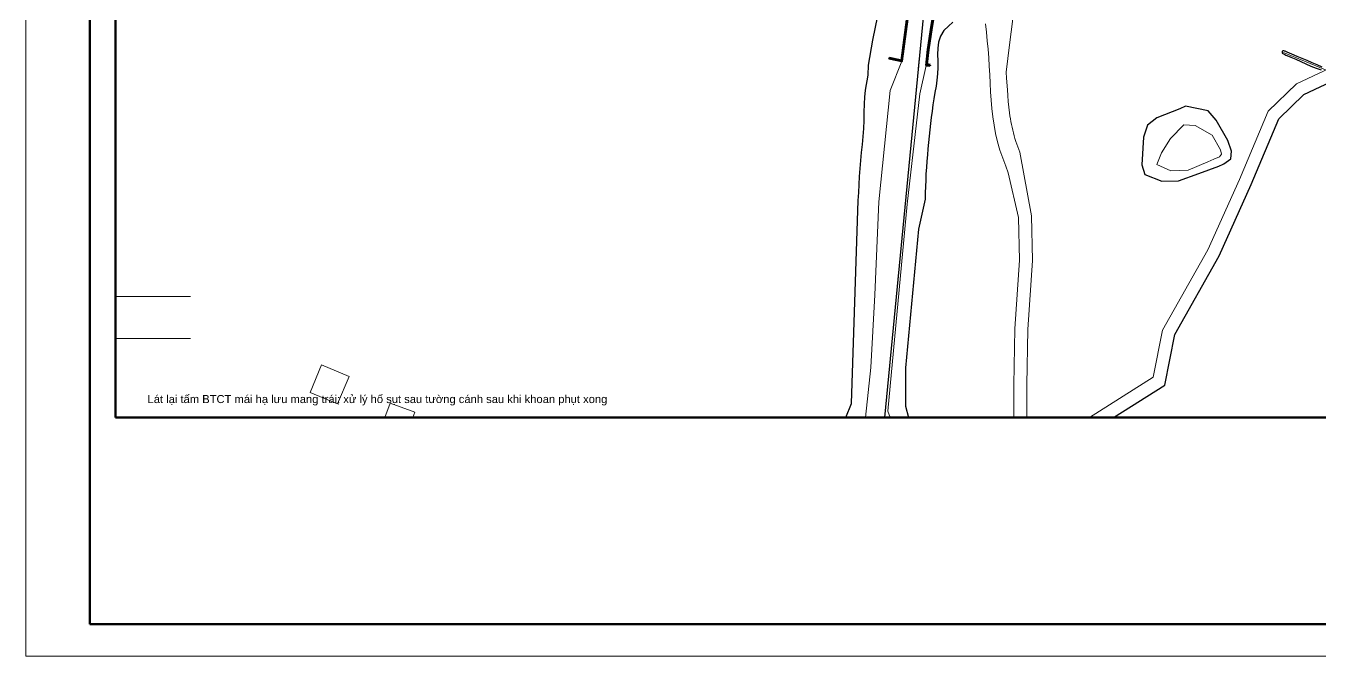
# Model space of a CAD drawing. Header units: millimetres. Extents: x 0 to 1189, y 0 to 841.
# Drawn here: x 0 to 404.3, y 0 to 196.9 of the extents above; entities that cross this region are included whole.
import ezdxf
from ezdxf.enums import TextEntityAlignment as Align

# ---------------------------------------------------------------- set-up
doc = ezdxf.new("R2010")
doc.units = ezdxf.units.MM
doc.linetypes.add('CENTER', pattern=[5.08, 3.175, -0.635, 0.635, -0.635])
for name, color, linetype, lineweight in [('KHUNG', 7, 'CONTINUOUS', 50), ('NEN', 9, 'CONTINUOUS', 13), ('NET_CHINH', 7, 'CONTINUOUS', 50), ('NET_MANH', 8, 'CONTINUOUS', 18), ('NUOC', 5, 'CONTINUOUS', 25), ('SUA_CHUA', 1, 'CONTINUOUS', 50), ('TRUC', 1, 'CENTER', 18)]:
    doc.layers.add(name, color=color, linetype=linetype, lineweight=lineweight)
doc.styles.add('VN', font='arial.ttf')

msp = doc.modelspace()

# ---------------------------------------------------------------- linework, layer by layer
at = {"layer": 'KHUNG'}
msp.add_lwpolyline([(20, 10), (1179, 10), (1179, 831), (20, 831)], close=True, dxfattribs=at)
at = {"layer": 'NEN', "color": 8}
for points in [[(308.31, 199.04), (307.24, 190.91), (306.21, 182.35), (306.34, 180.54), (306.59, 176.91), (306.73, 175.1), (306.88, 173.28), (307.06, 171.47), (307.27, 169.66), (307.39, 168.76), (307.53, 167.86), (307.68, 166.96), (307.85, 166.07), (308.04, 165.18), (308.24, 164.29), (308.46, 163.41), (308.7, 162.53), (308.96, 161.66), (309.23, 160.79), (309.52, 159.92), (309.82, 159.06), (310.46, 157.36), (314.09, 137.56), (314.38, 123.6), (312.95, 102.01), (312.64, 84.71), (312.63, 74.54)], [(299.75, 197.53), (300.04, 194.86), (300.32, 192.2), (300.56, 189.54), (300.75, 186.88), (300.91, 184.23), (301.05, 181.58), (301.19, 178.93), (301.34, 176.29), (301.52, 173.66), (301.75, 171.03), (302.04, 168.42), (302.42, 165.81), (302.9, 163.21), (303.5, 160.63), (304.25, 158.07), (305.12, 155.52), (306.11, 153), (306.85, 150.97), (310.1, 137.05), (310.38, 123.69), (308.95, 102.18), (308.64, 84.75), (308.63, 74.54)], [(542.69, 181.55), (496.01, 185.24), (447.06, 192.14), (430.28, 194.05), (417.38, 190.57), (410.61, 185.21), (396.92, 178.72), (388, 170.17), (379.07, 148.86), (369.18, 126.87), (355.04, 101.83), (352.14, 87.14), (332.19, 74.54)]]:
    msp.add_lwpolyline(points, dxfattribs=at)
at = {"layer": 'NEN'}
for points in [[(392.88, 188.55), (405.98, 183.09)], [(28, 112.34), (51.46, 112.34)], [(28, 99.17), (51.46, 99.17)]]:
    msp.add_lwpolyline(points, dxfattribs=at)
at = {"layer": 'NET_CHINH'}
msp.add_lwpolyline([(28, 74.54), (568, 74.54), (568, 394.54), (28, 394.54)], close=True, dxfattribs=at)
for points in [[(278.52, 238.91), (275.58, 209.15), (276.14, 204.35), (273.65, 185.82), (269.64, 186.65)], [(281.17, 184.5), (281.77, 189.43), (282.68, 195.7), (283.91, 203.29), (285.56, 208.16), (288.95, 237.34)], [(275.38, 209.13), (275.94, 204.35), (273.48, 186.06), (269.68, 186.85)], [(281.41, 184.87), (281.97, 189.4), (282.88, 195.67), (284.1, 203.25), (285.76, 208.14)], [(269.64, 186.65), (269.68, 186.85)], [(281.17, 184.5), (282.4, 184.35)], [(281.41, 184.87), (282.46, 184.74)], [(282.4, 184.35), (282.46, 184.74)]]:
    msp.add_lwpolyline(points, dxfattribs=at)
at = {"layer": 'NET_MANH'}
msp.add_lwpolyline([(0, 0), (1189, 0), (1189, 841), (0, 841)], close=True, dxfattribs=at)
for points in [[(273.65, 185.82), (269.97, 176.65), (266.41, 141.88), (265.18, 112.86), (263.97, 90.2), (262.26, 74.54)], [(281.17, 184.5), (279.22, 175.59), (275.29, 141.15), (269.28, 76.55), (269.93, 74.54)], [(373.16, 158.13), (370.5, 162.74), (365.24, 165.75), (361.66, 165.97), (357.58, 161.73), (354.72, 157.23), (353.29, 153.55), (357.65, 151.6), (363.04, 151.74), (369.24, 154.4), (371.1, 155.25), (372.88, 155.96), (373.51, 156.82), (373.16, 158.13)], [(92.31, 90.94), (100.94, 87.37), (97.38, 78.79), (88.75, 82.36), (92.31, 90.94)], [(113.77, 79.05), (112.1, 74.54)], [(120.86, 74.54), (121.47, 76.2), (113.77, 79.05)]]:
    msp.add_lwpolyline(points, dxfattribs=at)
at = {"layer": 'NUOC'}
for points in [[(299.08, 394.54), (268.24, 74.54)], [(260.01, 142.35), (260.19, 144.85), (260.32, 147.34), (260.43, 149.84), (260.57, 152.33), (260.77, 154.82), (261.01, 157.3), (261.28, 159.78), (261.54, 162.27), (261.76, 164.77), (261.9, 167.27), (261.87, 169.76), (261.92, 172.46), (262.07, 174.63), (262.22, 176.76), (263.13, 181.43), (263.23, 184.55), (264.6, 192.37), (266.11, 200.04)], [(289.58, 198.06), (288.18, 196.72), (286.69, 195.38), (285.69, 193.68), (285.11, 191.82), (284.85, 189.88), (284.79, 187.9), (284.83, 185.9), (284.86, 183.89), (284.78, 181.91), (284.58, 179.94), (284.29, 178), (283.97, 176.06), (283.64, 174.12), (283.34, 172.18), (283.07, 170.23), (282.82, 168.28), (282.6, 166.32), (282.38, 164.37), (282.17, 162.41), (281.97, 160.45), (281.78, 158.49), (281.6, 156.53), (281.43, 154.57), (281.29, 152.61), (281.16, 150.64), (281.07, 148.68), (280.99, 146.71), (280.94, 144.75), (280.9, 142.78), (278.77, 133.41), (274.73, 90.07), (274.8, 78.12), (275.7, 74.54)], [(339.68, 74.54), (355.73, 84.68), (358.84, 100.42), (372.75, 125.06), (382.74, 147.26), (391.37, 167.86), (399.22, 175.38), (412.73, 181.79), (419.22, 186.92), (430.58, 189.99), (446.56, 188.17), (495.57, 181.26), (542.37, 177.57)], [(404.9, 183.97), (403.34, 184.65), (401.77, 185.33), (400.2, 186), (398.63, 186.67), (397.06, 187.34), (395.46, 187.99), (394.68, 188.32), (393.93, 188.67), (393.55, 188.83), (393.34, 188.91), (393.13, 188.98), (392.9, 189.04), (392.79, 189.06), (392.68, 189.06), (392.58, 189.04), (392.5, 188.98), (392.44, 188.9), (392.39, 188.79), (392.37, 188.68), (392.38, 188.56), (392.4, 188.46), (392.45, 188.37), (392.52, 188.29), (392.6, 188.21), (392.8, 188.09), (393.2, 187.88), (393.6, 187.69), (394.37, 187.37), (395.13, 187.06), (396.7, 186.41), (398.29, 185.73), (399.85, 185.03), (401.41, 184.32), (402.19, 183.99), (402.99, 183.69), (404.63, 183.13)], [(374.22, 153.79), (376.4, 155.29), (376.57, 157.69), (375.46, 161.09), (371.75, 167.39), (369.35, 170.28), (362.2, 171.74), (360.43, 170.92), (353.29, 168.13), (350.33, 165.82), (349.15, 162.07), (348.57, 153.45), (349.56, 150.41), (354.85, 148.33), (360.08, 148.41), (366.4, 150.75), (372.67, 153.07), (373.99, 153.67), (374.22, 153.79)], [(256.09, 74.54), (257.94, 78.88), (260.01, 142.35)]]:
    msp.add_lwpolyline(points, dxfattribs=at)
at = {"layer": 'TRUC'}
msp.add_lwpolyline([(296.6, 368.68), (268.25, 74.54)], dxfattribs=at)

# ---------------------------------------------------------------- texts
at = {"layer": 'SUA_CHUA', "style": 'VN'}
msp.add_text('Lát lại tấm BTCT mái hạ lưu mang trái; xử lý hố sụt sau tường cánh sau khi khoan phụt xong', height=2.5, dxfattribs=at).set_placement((38, 78.29), align=Align.BOTTOM_LEFT)

doc.saveas('drawing.dxf')
